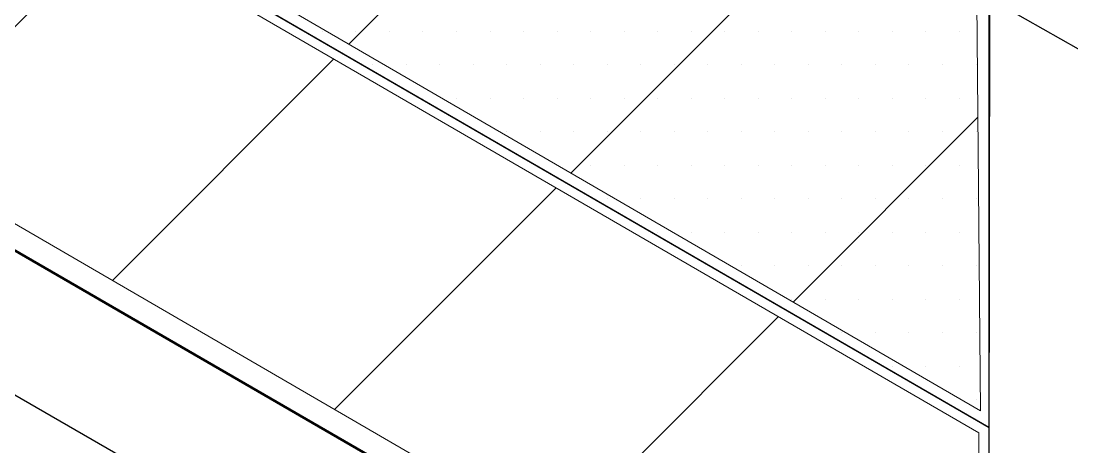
# Model space of a CAD drawing. Extents: x -1392 to 5791, y -3809 to 1722.
# Drawn here: x 390.96 to 433.29, y 1137.46 to 1154.62 of the extents above; entities that cross this region are included whole.
import ezdxf

# ---------------------------------------------------------------- set-up
doc = ezdxf.new("R2010")
doc.units = 0
doc.header["$MEASUREMENT"] = 0
for name, color, linetype, lineweight in [('.ATI-HATCH', 7, 'Continuous', 0), ('G-ANNO-TTLB', 7, 'Continuous', 0), ('Layer 12', 7, 'Continuous', 0), ('TYVEK', 7, 'Continuous', 0)]:
    doc.layers.add(name, color=color, linetype=linetype, lineweight=lineweight)
pattern_1 = [(45, (0, 0), (-7.07107, 7.07107), [])]

# ---------------------------------------------------------------- blocks, each defined once
blk = doc.blocks.new('Block_89')
at = {"layer": '.ATI-HATCH'}
blk.add_open_spline([(380.797, 1183.62), (380.797, 1183.62), (370.522, 1177.833), (370.522, 1177.833), (370.522, 1177.833), (365.97, 1175.27), (365.97, 1175.27), (365.97, 1175.27), (429.939, 1138.264), (429.939, 1138.264), (429.939, 1138.264), (429.944, 1155.266), (429.944, 1155.266), (429.944, 1155.266), (380.797, 1183.62), (380.797, 1183.62)], degree=3, knots=[0, 0, 0, 0, 1, 1, 1, 2, 2, 2, 3, 3, 3, 4, 4, 4, 5, 5, 5, 5], dxfattribs=at)
at = {"layer": '.ATI-HATCH', "color": 8, "lineweight": 0, "true_color": 0x808080}
for points in [[(403.099, 1154.215), (403.099, 1154.215), (403.099, 1154.215), (403.099, 1154.215)], [(404.449, 1154.215), (404.449, 1154.215), (404.449, 1154.215), (404.449, 1154.215)], [(405.799, 1154.215), (405.799, 1154.215), (405.799, 1154.215), (405.799, 1154.215)], [(407.149, 1154.215), (407.149, 1154.215), (407.149, 1154.215), (407.149, 1154.215)], [(408.499, 1154.215), (408.499, 1154.215), (408.499, 1154.215), (408.499, 1154.215)], [(409.849, 1154.215), (409.849, 1154.215), (409.849, 1154.215), (409.849, 1154.215)], [(411.199, 1154.215), (411.199, 1154.215), (411.199, 1154.215), (411.199, 1154.215)], [(412.549, 1154.215), (412.549, 1154.215), (412.549, 1154.215), (412.549, 1154.215)], [(413.899, 1154.215), (413.899, 1154.215), (413.899, 1154.215), (413.899, 1154.215)], [(415.249, 1154.215), (415.249, 1154.215), (415.249, 1154.215), (415.249, 1154.215)], [(416.599, 1154.215), (416.599, 1154.215), (416.599, 1154.215), (416.599, 1154.215)], [(417.949, 1154.215), (417.949, 1154.215), (417.949, 1154.215), (417.949, 1154.215)], [(419.299, 1154.215), (419.299, 1154.215), (419.299, 1154.215), (419.299, 1154.215)], [(420.649, 1154.215), (420.649, 1154.215), (420.649, 1154.215), (420.649, 1154.215)], [(421.999, 1154.215), (421.999, 1154.215), (421.999, 1154.215), (421.999, 1154.215)], [(423.349, 1154.215), (423.349, 1154.215), (423.349, 1154.215), (423.349, 1154.215)], [(424.699, 1154.215), (424.699, 1154.215), (424.699, 1154.215), (424.699, 1154.215)], [(426.049, 1154.215), (426.049, 1154.215), (426.049, 1154.215), (426.049, 1154.215)], [(427.399, 1154.215), (427.399, 1154.215), (427.399, 1154.215), (427.399, 1154.215)], [(428.749, 1154.215), (428.749, 1154.215), (428.749, 1154.215), (428.749, 1154.215)], [(405.124, 1152.865), (405.124, 1152.865), (405.124, 1152.865), (405.124, 1152.865)], [(406.474, 1152.865), (406.474, 1152.865), (406.474, 1152.865), (406.474, 1152.865)], [(407.824, 1152.865), (407.824, 1152.865), (407.824, 1152.865), (407.824, 1152.865)], [(409.174, 1152.865), (409.174, 1152.865), (409.174, 1152.865), (409.174, 1152.865)], [(410.524, 1152.865), (410.524, 1152.865), (410.524, 1152.865), (410.524, 1152.865)], [(411.874, 1152.865), (411.874, 1152.865), (411.874, 1152.865), (411.874, 1152.865)], [(413.224, 1152.865), (413.224, 1152.865), (413.224, 1152.865), (413.224, 1152.865)], [(414.574, 1152.865), (414.574, 1152.865), (414.574, 1152.865), (414.574, 1152.865)], [(415.924, 1152.865), (415.924, 1152.865), (415.924, 1152.865), (415.924, 1152.865)], [(417.274, 1152.865), (417.274, 1152.865), (417.274, 1152.865), (417.274, 1152.865)], [(418.624, 1152.865), (418.624, 1152.865), (418.624, 1152.865), (418.624, 1152.865)], [(419.974, 1152.865), (419.974, 1152.865), (419.974, 1152.865), (419.974, 1152.865)], [(421.324, 1152.865), (421.324, 1152.865), (421.324, 1152.865), (421.324, 1152.865)], [(422.674, 1152.865), (422.674, 1152.865), (422.674, 1152.865), (422.674, 1152.865)], [(424.024, 1152.865), (424.024, 1152.865), (424.024, 1152.865), (424.024, 1152.865)], [(425.374, 1152.865), (425.374, 1152.865), (425.374, 1152.865), (425.374, 1152.865)], [(426.724, 1152.865), (426.724, 1152.865), (426.724, 1152.865), (426.724, 1152.865)], [(428.074, 1152.865), (428.074, 1152.865), (428.074, 1152.865), (428.074, 1152.865)], [(429.424, 1152.865), (429.424, 1152.865), (429.424, 1152.865), (429.424, 1152.865)], [(407.149, 1151.515), (407.149, 1151.515), (407.149, 1151.515), (407.149, 1151.515)], [(408.499, 1151.515), (408.499, 1151.515), (408.499, 1151.515), (408.499, 1151.515)], [(409.849, 1151.515), (409.849, 1151.515), (409.849, 1151.515), (409.849, 1151.515)], [(411.199, 1151.515), (411.199, 1151.515), (411.199, 1151.515), (411.199, 1151.515)], [(412.549, 1151.515), (412.549, 1151.515), (412.549, 1151.515), (412.549, 1151.515)], [(413.899, 1151.515), (413.899, 1151.515), (413.899, 1151.515), (413.899, 1151.515)], [(415.249, 1151.515), (415.249, 1151.515), (415.249, 1151.515), (415.249, 1151.515)], [(416.599, 1151.515), (416.599, 1151.515), (416.599, 1151.515), (416.599, 1151.515)], [(417.949, 1151.515), (417.949, 1151.515), (417.949, 1151.515), (417.949, 1151.515)], [(419.299, 1151.515), (419.299, 1151.515), (419.299, 1151.515), (419.299, 1151.515)], [(420.649, 1151.515), (420.649, 1151.515), (420.649, 1151.515), (420.649, 1151.515)], [(421.999, 1151.515), (421.999, 1151.515), (421.999, 1151.515), (421.999, 1151.515)], [(423.349, 1151.515), (423.349, 1151.515), (423.349, 1151.515), (423.349, 1151.515)], [(424.699, 1151.515), (424.699, 1151.515), (424.699, 1151.515), (424.699, 1151.515)], [(426.049, 1151.515), (426.049, 1151.515), (426.049, 1151.515), (426.049, 1151.515)], [(427.399, 1151.515), (427.399, 1151.515), (427.399, 1151.515), (427.399, 1151.515)], [(428.749, 1151.515), (428.749, 1151.515), (428.749, 1151.515), (428.749, 1151.515)], [(410.524, 1150.165), (410.524, 1150.165), (410.524, 1150.165), (410.524, 1150.165)], [(411.874, 1150.165), (411.874, 1150.165), (411.874, 1150.165), (411.874, 1150.165)], [(413.224, 1150.165), (413.224, 1150.165), (413.224, 1150.165), (413.224, 1150.165)], [(414.574, 1150.165), (414.574, 1150.165), (414.574, 1150.165), (414.574, 1150.165)], [(415.924, 1150.165), (415.924, 1150.165), (415.924, 1150.165), (415.924, 1150.165)], [(417.274, 1150.165), (417.274, 1150.165), (417.274, 1150.165), (417.274, 1150.165)], [(418.624, 1150.165), (418.624, 1150.165), (418.624, 1150.165), (418.624, 1150.165)], [(419.974, 1150.165), (419.974, 1150.165), (419.974, 1150.165), (419.974, 1150.165)], [(421.324, 1150.165), (421.324, 1150.165), (421.324, 1150.165), (421.324, 1150.165)], [(422.674, 1150.165), (422.674, 1150.165), (422.674, 1150.165), (422.674, 1150.165)], [(424.024, 1150.165), (424.024, 1150.165), (424.024, 1150.165), (424.024, 1150.165)], [(425.374, 1150.165), (425.374, 1150.165), (425.374, 1150.165), (425.374, 1150.165)], [(426.724, 1150.165), (426.724, 1150.165), (426.724, 1150.165), (426.724, 1150.165)], [(428.074, 1150.165), (428.074, 1150.165), (428.074, 1150.165), (428.074, 1150.165)], [(429.424, 1150.165), (429.424, 1150.165), (429.424, 1150.165), (429.424, 1150.165)], [(412.549, 1148.815), (412.549, 1148.815), (412.549, 1148.815), (412.549, 1148.815)], [(413.899, 1148.815), (413.899, 1148.815), (413.899, 1148.815), (413.899, 1148.815)], [(415.249, 1148.815), (415.249, 1148.815), (415.249, 1148.815), (415.249, 1148.815)], [(416.599, 1148.815), (416.599, 1148.815), (416.599, 1148.815), (416.599, 1148.815)], [(417.949, 1148.815), (417.949, 1148.815), (417.949, 1148.815), (417.949, 1148.815)], [(419.299, 1148.815), (419.299, 1148.815), (419.299, 1148.815), (419.299, 1148.815)], [(420.649, 1148.815), (420.649, 1148.815), (420.649, 1148.815), (420.649, 1148.815)], [(421.999, 1148.815), (421.999, 1148.815), (421.999, 1148.815), (421.999, 1148.815)], [(423.349, 1148.815), (423.349, 1148.815), (423.349, 1148.815), (423.349, 1148.815)], [(424.699, 1148.815), (424.699, 1148.815), (424.699, 1148.815), (424.699, 1148.815)], [(426.049, 1148.815), (426.049, 1148.815), (426.049, 1148.815), (426.049, 1148.815)], [(427.399, 1148.815), (427.399, 1148.815), (427.399, 1148.815), (427.399, 1148.815)], [(428.749, 1148.815), (428.749, 1148.815), (428.749, 1148.815), (428.749, 1148.815)], [(414.574, 1147.465), (414.574, 1147.465), (414.574, 1147.465), (414.574, 1147.465)], [(415.924, 1147.465), (415.924, 1147.465), (415.924, 1147.465), (415.924, 1147.465)], [(417.274, 1147.465), (417.274, 1147.465), (417.274, 1147.465), (417.274, 1147.465)], [(418.624, 1147.465), (418.624, 1147.465), (418.624, 1147.465), (418.624, 1147.465)], [(419.974, 1147.465), (419.974, 1147.465), (419.974, 1147.465), (419.974, 1147.465)], [(421.324, 1147.465), (421.324, 1147.465), (421.324, 1147.465), (421.324, 1147.465)], [(422.674, 1147.465), (422.674, 1147.465), (422.674, 1147.465), (422.674, 1147.465)], [(424.024, 1147.465), (424.024, 1147.465), (424.024, 1147.465), (424.024, 1147.465)], [(425.374, 1147.465), (425.374, 1147.465), (425.374, 1147.465), (425.374, 1147.465)], [(426.724, 1147.465), (426.724, 1147.465), (426.724, 1147.465), (426.724, 1147.465)], [(428.074, 1147.465), (428.074, 1147.465), (428.074, 1147.465), (428.074, 1147.465)], [(429.424, 1147.465), (429.424, 1147.465), (429.424, 1147.465), (429.424, 1147.465)], [(416.599, 1146.115), (416.599, 1146.115), (416.599, 1146.115), (416.599, 1146.115)], [(417.949, 1146.115), (417.949, 1146.115), (417.949, 1146.115), (417.949, 1146.115)], [(419.299, 1146.115), (419.299, 1146.115), (419.299, 1146.115), (419.299, 1146.115)], [(420.649, 1146.115), (420.649, 1146.115), (420.649, 1146.115), (420.649, 1146.115)], [(421.999, 1146.115), (421.999, 1146.115), (421.999, 1146.115), (421.999, 1146.115)], [(423.349, 1146.115), (423.349, 1146.115), (423.349, 1146.115), (423.349, 1146.115)], [(424.699, 1146.115), (424.699, 1146.115), (424.699, 1146.115), (424.699, 1146.115)], [(426.049, 1146.115), (426.049, 1146.115), (426.049, 1146.115), (426.049, 1146.115)], [(427.399, 1146.115), (427.399, 1146.115), (427.399, 1146.115), (427.399, 1146.115)], [(428.749, 1146.115), (428.749, 1146.115), (428.749, 1146.115), (428.749, 1146.115)], [(419.974, 1144.765), (419.974, 1144.765), (419.974, 1144.765), (419.974, 1144.765)], [(421.324, 1144.765), (421.324, 1144.765), (421.324, 1144.765), (421.324, 1144.765)], [(422.674, 1144.765), (422.674, 1144.765), (422.674, 1144.765), (422.674, 1144.765)], [(424.024, 1144.765), (424.024, 1144.765), (424.024, 1144.765), (424.024, 1144.765)], [(425.374, 1144.765), (425.374, 1144.765), (425.374, 1144.765), (425.374, 1144.765)], [(426.724, 1144.765), (426.724, 1144.765), (426.724, 1144.765), (426.724, 1144.765)], [(428.074, 1144.765), (428.074, 1144.765), (428.074, 1144.765), (428.074, 1144.765)], [(429.424, 1144.765), (429.424, 1144.765), (429.424, 1144.765), (429.424, 1144.765)], [(421.999, 1143.415), (421.999, 1143.415), (421.999, 1143.415), (421.999, 1143.415)], [(423.349, 1143.415), (423.349, 1143.415), (423.349, 1143.415), (423.349, 1143.415)], [(424.699, 1143.415), (424.699, 1143.415), (424.699, 1143.415), (424.699, 1143.415)], [(426.049, 1143.415), (426.049, 1143.415), (426.049, 1143.415), (426.049, 1143.415)], [(427.399, 1143.415), (427.399, 1143.415), (427.399, 1143.415), (427.399, 1143.415)], [(428.749, 1143.415), (428.749, 1143.415), (428.749, 1143.415), (428.749, 1143.415)], [(424.024, 1142.065), (424.024, 1142.065), (424.024, 1142.065), (424.024, 1142.065)], [(425.374, 1142.065), (425.374, 1142.065), (425.374, 1142.065), (425.374, 1142.065)], [(426.724, 1142.065), (426.724, 1142.065), (426.724, 1142.065), (426.724, 1142.065)], [(428.074, 1142.065), (428.074, 1142.065), (428.074, 1142.065), (428.074, 1142.065)], [(429.424, 1142.065), (429.424, 1142.065), (429.424, 1142.065), (429.424, 1142.065)], [(426.049, 1140.715), (426.049, 1140.715), (426.049, 1140.715), (426.049, 1140.715)], [(427.399, 1140.715), (427.399, 1140.715), (427.399, 1140.715), (427.399, 1140.715)], [(428.749, 1140.715), (428.749, 1140.715), (428.749, 1140.715), (428.749, 1140.715)], [(428.074, 1139.365), (428.074, 1139.365), (428.074, 1139.365), (428.074, 1139.365)], [(429.424, 1139.365), (429.424, 1139.365), (429.424, 1139.365), (429.424, 1139.365)]]:
    blk.add_open_spline(points, degree=3, dxfattribs=at)

msp = doc.modelspace()

# ---------------------------------------------------------------- hatches: boundary and pattern name
at = {"layer": 'G-ANNO-TTLB', "true_color": 0xff00ff, "transparency": 33554687}
h = msp.add_hatch(color=6, dxfattribs=at)
edge = h.paths.add_edge_path()
edge.add_spline(control_points=[(1773.018, -796.5), (1773.018, -796.5), (-1156.5, -796.5), (-1156.5, -796.5), (-1156.5, -796.5), (-1156.5, 1660.5), (-1156.5, 1660.5), (-1156.5, 1660.5), (1773.018, 1660.5), (1773.018, 1660.5), (1773.018, 1660.5), (1773.018, -796.5), (1773.018, -796.5)], knot_values=[0, 0, 0, 0, 1, 1, 1, 2, 2, 2, 3, 3, 3, 4, 4, 4, 4], degree=3, periodic=0)
edge = h.paths.add_edge_path()
edge.add_spline(control_points=[(-1147.5, 1651.5), (-1147.5, 1651.5), (-1147.5, -787.5), (-1147.5, -787.5), (-1147.5, -787.5), (1764.018, -787.5), (1764.018, -787.5), (1764.018, -787.5), (1764.018, 1651.5), (1764.018, 1651.5), (1764.018, 1651.5), (-1147.5, 1651.5), (-1147.5, 1651.5)], knot_values=[0, 0, 0, 0, 1, 1, 1, 2, 2, 2, 3, 3, 3, 4, 4, 4, 4], degree=3, periodic=0)
edge.add_line((-1147.5, 1651.5), (-1147.5, 1651.5))
at = {"layer": 'Layer 12', "true_color": 0x000000, "transparency": 33554687}
h = msp.add_hatch(dxfattribs=at)
h.set_pattern_fill('_U', color=18, scale=10, angle=45, style=2, pattern_type=0)
h.set_pattern_definition(pattern_1)
h.paths.add_polyline_path([(429.606, 1138.918), (366.373, 1175.623), (379.723, 1184.465), (429.46, 1155.391)])
h = msp.add_hatch(dxfattribs=at)
h.set_pattern_fill('_U', color=18, scale=10, angle=45, style=2, pattern_type=0)
h.set_pattern_definition(pattern_1)
h.paths.add_polyline_path([(429.537, 1138.036), (429.537, 1123.897), (353.833, 1167.888), (366.034, 1174.836)])

# ---------------------------------------------------------------- linework, layer by layer
at = {"layer": 'G-ANNO-TTLB'}
for points in [[(1773.018, -796.5), (1773.018, -796.5), (-1156.5, -796.5), (-1156.5, -796.5), (-1156.5, -796.5), (-1156.5, 1660.5), (-1156.5, 1660.5), (-1156.5, 1660.5), (1773.018, 1660.5), (1773.018, 1660.5), (1773.018, 1660.5), (1773.018, -796.5), (1773.018, -796.5)], [(-1147.5, 1651.5), (-1147.5, 1651.5), (-1147.5, -787.5), (-1147.5, -787.5), (-1147.5, -787.5), (1764.018, -787.5), (1764.018, -787.5), (1764.018, -787.5), (1764.018, 1651.5), (1764.018, 1651.5), (1764.018, 1651.5), (-1147.5, 1651.5), (-1147.5, 1651.5)]]:
    msp.add_open_spline(points, degree=3, knots=[0, 0, 0, 0, 1, 1, 1, 2, 2, 2, 3, 3, 3, 4, 4, 4, 4], dxfattribs=at)
at = {"layer": 'Layer 12'}
for points in [[(429.606, 1138.918), (366.373, 1175.623), (379.723, 1184.465), (429.46, 1155.391)], [(429.537, 1138.036), (429.537, 1123.897), (353.833, 1167.888), (366.034, 1174.836)]]:
    msp.add_lwpolyline(points, close=True, dxfattribs=at)
at = {"layer": 'TYVEK', "color": 4, "lineweight": 25, "true_color": 0x00ffff}
for p, q in [((365.97, 1175.27), (429.957, 1138.254)), ((353.279, 1167.032), (429.938, 1122.686)), ((347.403, 1164.612), (402.193, 1132.916)), ((429.929, 1118.822), (429.983, 1155.53)), ((429.983, 1155.53), (456.097, 1140.578))]:
    msp.add_line(p, q, dxfattribs=at)
at = {"layer": 'TYVEK', "color": 18, "lineweight": 60, "true_color": 0x000000}
msp.add_line((429.934, 1122.688), (353.275, 1167.035), dxfattribs=at)

# ---------------------------------------------------------------- block references
at = {"layer": '.ATI-HATCH'}
msp.add_blockref('Block_89', (0, 0), dxfattribs=at)

doc.saveas('drawing.dxf')
